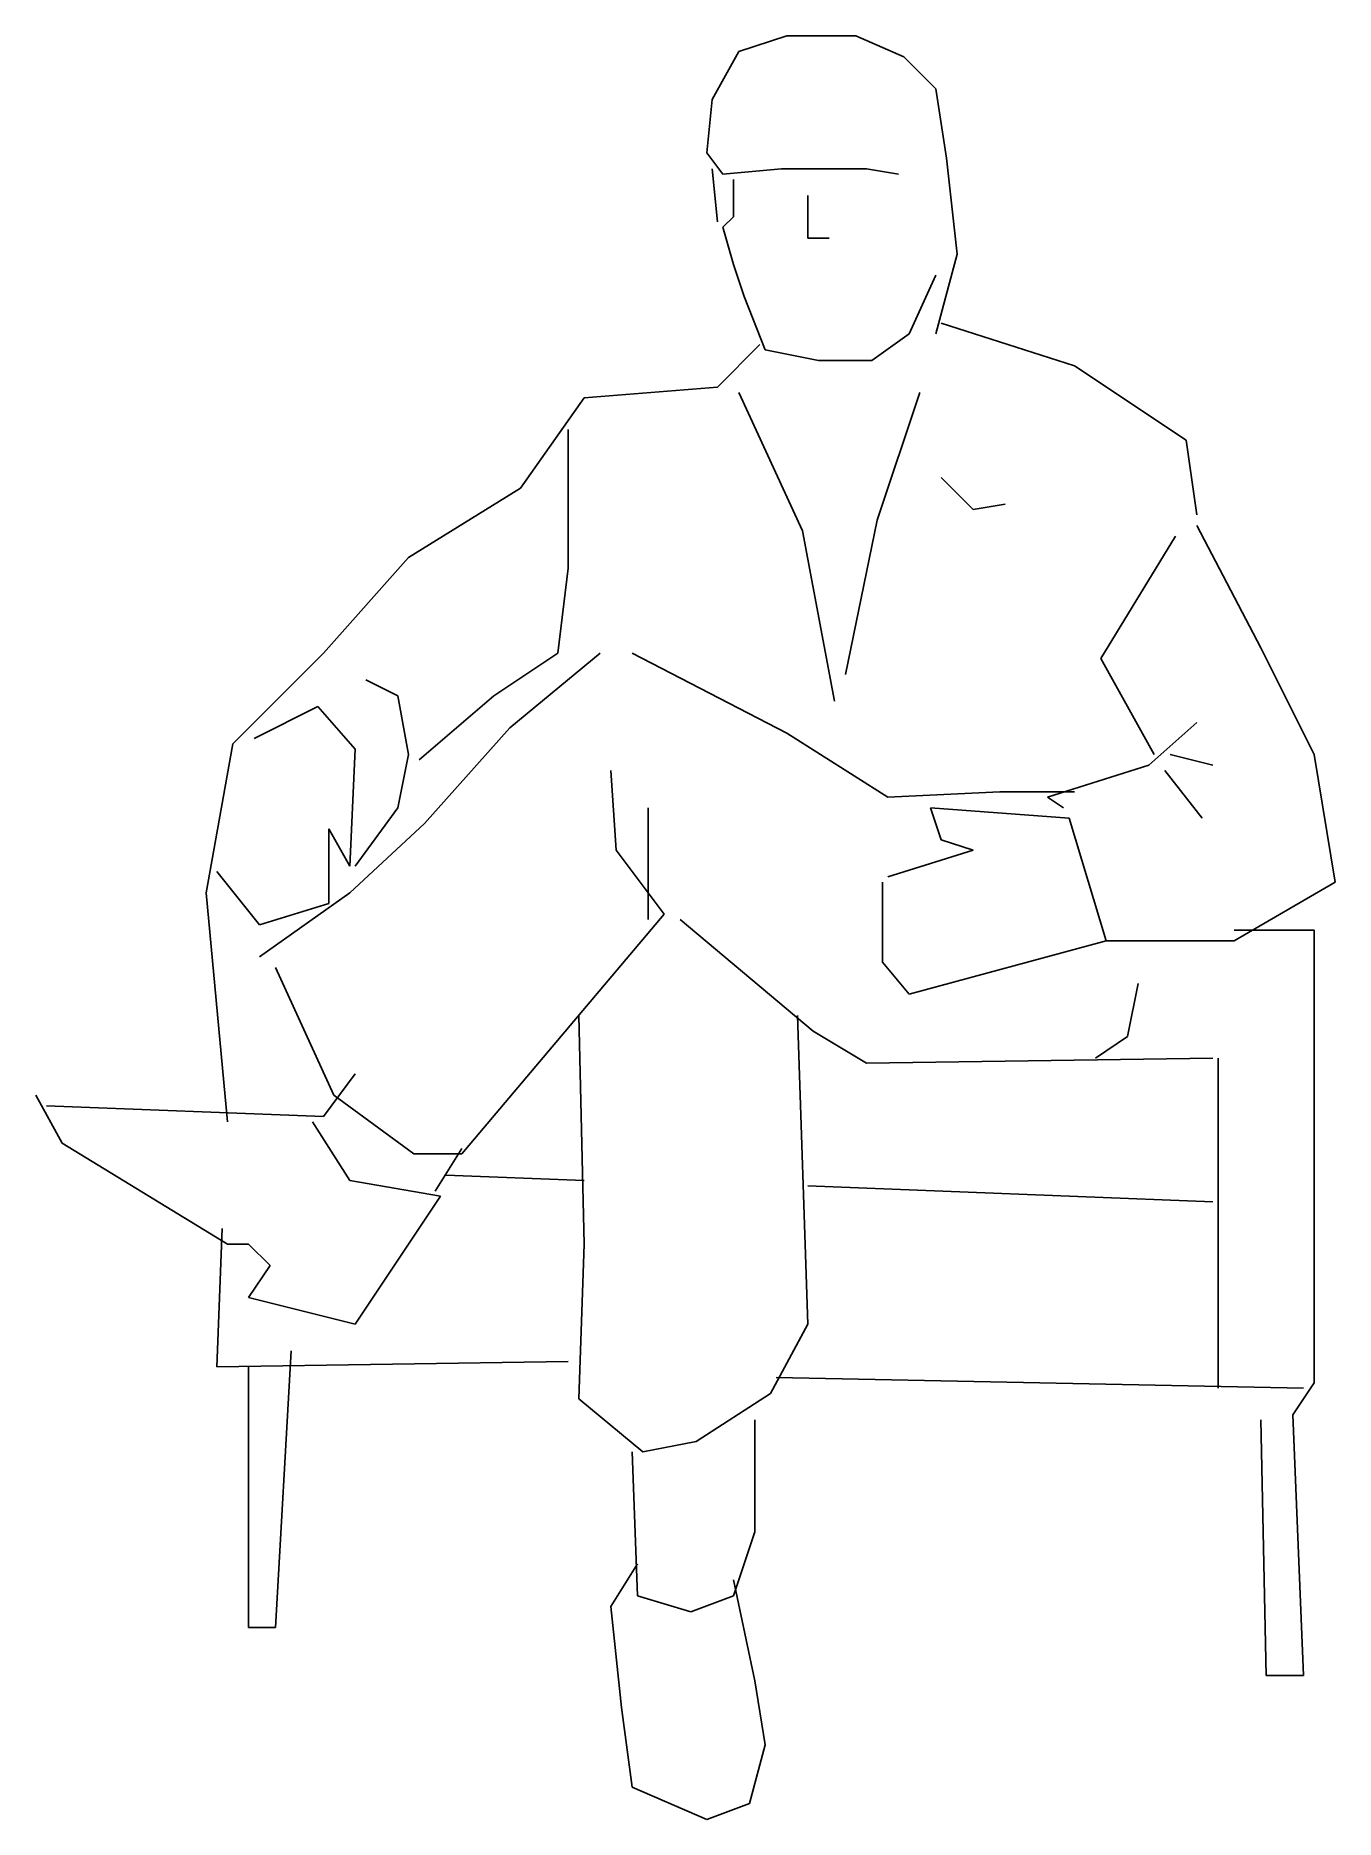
# Model space of a CAD drawing. Extents: x -849 to 104, y 15675 to 16984.
import ezdxf

# ---------------------------------------------------------------- set-up
doc = ezdxf.new("R2010")
doc.units = 0
doc.header["$LTSCALE"] = 1270
doc.header["$MEASUREMENT"] = 0
doc.layers.get('0').update_dxf_attribs({"linetype": 'CONTINUOUS'})

msp = doc.modelspace()

# ---------------------------------------------------------------- linework, layer by layer
at = {"linetype": 'CONTINUOUS'}
for p, q in [((-298.5, 16983.8), (-333.7, 16972.1)), ((-247.7, 16983.8), (-298.5, 16983.8)), ((-212.6, 16968.2), (-247.7, 16983.8)), ((-333.7, 16972.1), (-353.2, 16936.9)), ((-189.1, 16944.8), (-212.6, 16968.2)), ((-181.3, 16894), (-189.1, 16944.8)), ((-353.2, 16936.9), (-357.1, 16897.8)), ((-357.1, 16897.8), (-345.4, 16882.2)), ((-353.2, 16886.1), (-349.3, 16847.1)), ((-345.4, 16882.2), (-302.4, 16886.1)), ((-302.4, 16886.1), (-239.9, 16886.1)), ((-239.9, 16886.1), (-216.5, 16882.2)), ((-173.5, 16823.6), (-181.3, 16894)), ((-337.6, 16878.3), (-337.6, 16851)), ((-282.9, 16866.6), (-282.9, 16835.3)), ((-337.6, 16851), (-345.4, 16843.2)), ((-345.4, 16843.2), (-337.6, 16815.8)), ((-282.9, 16835.3), (-267.3, 16835.3)), ((-189.1, 16765), (-173.5, 16823.6)), ((-337.6, 16815.8), (-329.8, 16792.4)), ((-208.7, 16765), (-189.1, 16808)), ((-329.8, 16792.4), (-314.2, 16753.3)), ((-185.2, 16772.8), (-87.5, 16741.6)), ((-318.1, 16757.2), (-349.3, 16726)), ((-236, 16745.5), (-208.7, 16765)), ((-314.2, 16753.3), (-275.1, 16745.5)), ((-275.1, 16745.5), (-236, 16745.5)), ((-87.5, 16741.6), (-5.5, 16686.9)), ((-447, 16718.1), (-493.9, 16651.7)), ((-349.3, 16726), (-447, 16718.1)), ((-333.7, 16722), (-286.8, 16620.5)), ((-200.8, 16722), (-232.1, 16628.3)), ((-458.7, 16593.1), (-458.7, 16694.7)), ((-5.5, 16686.9), (2.3, 16632.2)), ((-493.9, 16651.7), (-575.9, 16600.9)), ((-185.2, 16659.5), (-161.8, 16636.1)), ((-161.8, 16636.1), (-138.3, 16640)), ((-232.1, 16628.3), (-255.5, 16515)), ((2.3, 16624.4), (49.2, 16534.5)), ((-286.8, 16620.5), (-263.4, 16495.4)), ((-68, 16526.7), (-13.3, 16616.5)), ((-575.9, 16600.9), (-638.4, 16530.6)), ((-466.5, 16530.6), (-458.7, 16593.1)), ((49.2, 16534.5), (88.3, 16456.4)), ((-638.4, 16530.6), (-704.9, 16464.2)), ((-513.4, 16499.3), (-466.5, 16530.6)), ((-435.3, 16530.6), (-501.7, 16475.9)), ((-411.8, 16530.6), (-298.5, 16472)), ((-28.9, 16456.4), (-68, 16526.7)), ((-583.8, 16499.3), (-607.2, 16511)), ((-575.9, 16456.4), (-583.8, 16499.3)), ((-568.1, 16452.4), (-513.4, 16499.3)), ((-642.4, 16491.5), (-689.2, 16468.1)), ((-615, 16460.2), (-642.4, 16491.5)), ((-32.8, 16448.5), (2.3, 16479.8)), ((-501.7, 16475.9), (-564.2, 16405.6)), ((-298.5, 16472), (-224.3, 16425.1)), ((-704.9, 16464.2), (-724.4, 16354.8)), ((-618.9, 16374.3), (-615, 16460.2)), ((-583.8, 16417.3), (-575.9, 16456.4)), ((-17.2, 16456.4), (14, 16448.5)), ((88.3, 16456.4), (103.9, 16362.6)), ((-423.6, 16386), (-427.5, 16444.6)), ((-107.1, 16425.1), (-32.8, 16448.5)), ((-21.1, 16444.6), (6.2, 16409.5)), ((-224.3, 16425.1), (-142.2, 16429)), ((-142.2, 16429), (-87.5, 16429)), ((-615, 16374.3), (-583.8, 16417.3)), ((-400.1, 16335.2), (-400.1, 16417.3)), ((-91.4, 16409.5), (-193, 16417.3)), ((-193, 16417.3), (-185.2, 16393.8)), ((-95.4, 16417.3), (-107.1, 16425.1)), ((-634.5, 16401.7), (-618.9, 16374.3)), ((-634.5, 16346.9), (-634.5, 16401.7)), ((-564.2, 16405.6), (-618.9, 16354.8)), ((-64.1, 16319.6), (-91.4, 16409.5)), ((-185.2, 16393.8), (-161.8, 16386)), ((-388.4, 16339.1), (-423.6, 16386)), ((-161.8, 16386), (-224.3, 16366.5)), ((-716.6, 16370.4), (-685.3, 16331.3)), ((-228.2, 16362.6), (-228.2, 16304)), ((103.9, 16362.6), (29.7, 16319.6)), ((-724.4, 16354.8), (-708.8, 16186.8)), ((-618.9, 16354.8), (-685.3, 16307.9)), ((-685.3, 16331.3), (-634.5, 16346.9)), ((-536.9, 16163.3), (-388.4, 16339.1)), ((-376.7, 16335.2), (-279, 16253.2)), ((29.7, 16327.4), (88.3, 16327.4)), ((88.3, 16327.4), (88.3, 15995.3)), ((-208.7, 16280.5), (-64.1, 16319.6)), ((29.7, 16319.6), (-64.1, 16319.6)), ((-673.6, 16300.1), (-630.6, 16206.3)), ((-228.2, 16304), (-208.7, 16280.5)), ((-40.7, 16288.3), (-48.5, 16249.3)), ((-450.9, 16264.9), (-447, 16096.9)), ((-282.9, 16038.3), (-290.7, 16264.9)), ((-279, 16253.2), (-239.9, 16229.7)), ((-48.5, 16249.3), (-71.9, 16233.6)), ((-239.9, 16229.7), (14, 16233.6)), ((18, 16233.6), (18, 15991.4)), ((-638.4, 16190.6), (-615, 16221.9)), ((-849.4, 16206.3), (-829.9, 16171.1)), ((-630.6, 16206.3), (-572, 16163.3)), ((-841.6, 16198.5), (-638.4, 16190.6)), ((-618.9, 16143.8), (-646.3, 16186.8)), ((-829.9, 16171.1), (-708.8, 16096.9)), ((-536.9, 16167.2), (-556.4, 16136)), ((-572, 16163.3), (-536.9, 16163.3)), ((-552.5, 16132.1), (-618.9, 16143.8)), ((-548.6, 16147.7), (-447, 16143.8)), ((-282.9, 16139.9), (14, 16128.1)), ((-615, 16038.3), (-552.5, 16132.1)), ((-716.6, 16007), (-712.7, 16108.6)), ((-708.8, 16096.9), (-693.2, 16096.9)), ((-693.2, 16096.9), (-677.5, 16081.3)), ((-447, 16096.9), (-450.9, 15983.6)), ((-677.5, 16081.3), (-693.2, 16057.8)), ((-693.2, 16057.8), (-615, 16038.3)), ((-310.3, 15987.5), (-282.9, 16038.3)), ((-458.7, 16010.9), (-716.6, 16007)), ((-673.6, 15815.6), (-661.9, 16018.8)), ((-693.2, 16007), (-693.2, 15815.6)), ((80.5, 15991.4), (-306.3, 15999.2)), ((88.3, 15995.3), (72.7, 15971.8)), ((-450.9, 15983.6), (-404, 15944.5)), ((-365, 15952.3), (-310.3, 15987.5)), ((72.7, 15971.8), (80.5, 15780.4)), ((-322, 15885.9), (-322, 15968)), ((53.1, 15780.4), (49.2, 15968)), ((-411.8, 15944.5), (-407.9, 15839)), ((-404, 15944.5), (-365, 15952.3)), ((-337.6, 15839), (-322, 15885.9)), ((-407.9, 15862.5), (-427.5, 15831.2)), ((-407.9, 15839), (-368.8, 15827.3)), ((-368.8, 15827.3), (-337.6, 15839)), ((-322, 15776.5), (-337.6, 15850.7)), ((-427.5, 15831.2), (-419.6, 15757)), ((-693.2, 15815.6), (-673.6, 15815.6)), ((-314.2, 15729.6), (-322, 15776.5)), ((80.5, 15780.4), (53.1, 15780.4)), ((-419.6, 15757), (-411.8, 15698.4)), ((-325.9, 15686.6), (-314.2, 15729.6)), ((-411.8, 15698.4), (-357.1, 15674.9)), ((-357.1, 15674.9), (-325.9, 15686.6))]:
    msp.add_line(p, q, dxfattribs=at)

doc.saveas('drawing.dxf')
